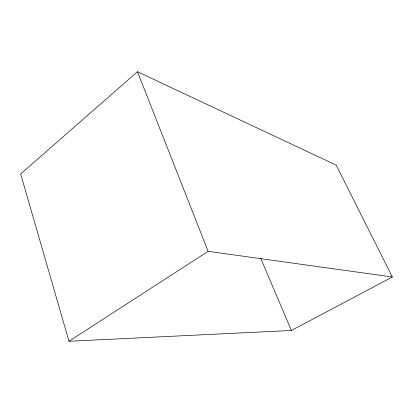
<?xml version="1.0" encoding="UTF-8"?>
<svg xmlns="http://www.w3.org/2000/svg" width="413" height="413" viewBox="0 0 413 413"><rect width="100%" height="100%" fill="white"/><g stroke="black" fill="none" stroke-linecap="round" stroke-linejoin="round"><path stroke-width="0.62" d="M137.472 71.733L20.65 173.966L68.986 341.267L291.382 330.472L392.35 276.994L336.208 165.128L137.472 71.733L208.126 251.326L392.35 276.994M68.986 341.267L208.126 251.326M260.634 258.094L291.382 330.472"/></g></svg>
